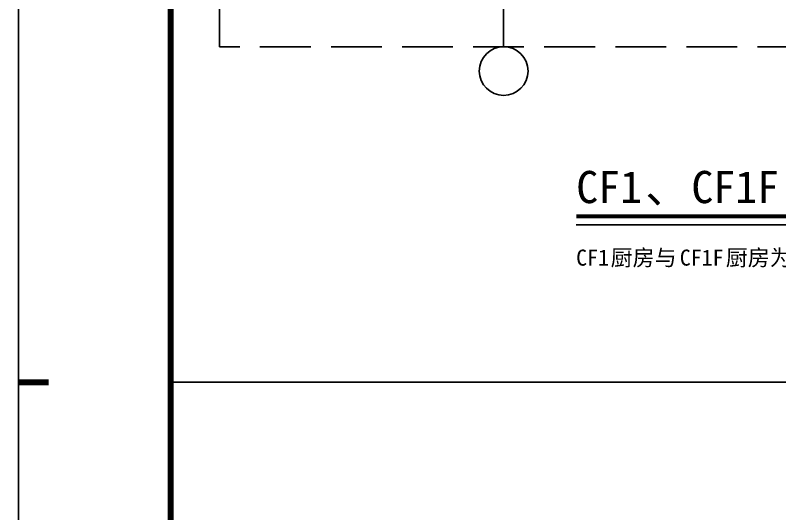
# Model space of a CAD drawing. Header units: millimetres. Extents: x -15 to 66915, y -15 to 18798.
# Drawn here: x -15 to 3749, y 8263 to 10717 of the extents above; entities that cross this region are included whole.
import ezdxf
from ezdxf.enums import TextEntityAlignment as Align
from ezdxf.xclip import XClip

# ---------------------------------------------------------------- set-up
doc = ezdxf.new("R2010")
doc.units = ezdxf.units.MM
doc.header["$LTSCALE"] = 1000
doc.header["$XCLIPFRAME"] = 2
doc.linetypes.add('110-家具-标$0$__DASH', pattern=[0.35, 0.25, -0.1])
doc.linetypes.add('DASH', pattern=[0.35, 0.25, -0.1])
doc.layers.get('Defpoints').update_dxf_attribs({"color": 4, "linetype": 'DASH'})
for name, color, linetype in [('1#2#楼$0$A-ANNO-AXIS', 3, 'Continuous'), ('A-ANNO-TEXT', 3, 'Continuous'), ('A1-无手签$0$A-ANNO-TTLB', 7, 'Continuous'), ('AXIS_TEXT', 7, 'Continuous'), ('DIM_SYMB', 3, 'Continuous')]:
    doc.layers.add(name, color=color, linetype=linetype)
doc.styles.add('COMPLEX', font='COMPLEX')
doc.styles.get("Standard").update_dxf_attribs({"font": ''})
doc.styles.get('Standard').set_extended_font_data('SimSun')

# ---------------------------------------------------------------- blocks, each defined once
blk = doc.blocks.new('110-家具-标', base_point=(27950, 37750.5))
at = {"color": 8, "linetype": '110-家具-标$0$__DASH'}
blk.add_lwpolyline([(34200, 41550.5), (31400, 41550.5), (31400, 45350.5), (34200, 45350.5)], close=True, dxfattribs=at)
at = {"layer": 'Defpoints'}
blk.add_lwpolyline([(34200, 41550.5), (31400, 41550.5), (31400, 45350.5), (34200, 45350.5)], close=True, dxfattribs=at)
blk = doc.blocks.new('1#2#楼$0$bgtb')
at = {"xscale": -1}
blk.add_blockref('110-家具-标', (6350, -9900), dxfattribs=at)
blk = doc.blocks.new('1#2#楼$0$HTGYBHG')
for points in [[(0, 17820), (25230, 17820), (25230, 0), (0, 0)], [(750, 300), (22980, 300), (22980, 17520), (750, 17520)]]:
    blk.add_lwpolyline(points, close=True)
blk = doc.blocks.new('_AXISO')
blk.add_circle((0, 0), 0.5)
at = {"layer": 'AXIS_TEXT', "style": 'COMPLEX', "width": 1.041667}
blk.add_attdef('A', text='', height=0.56, dxfattribs=at).set_placement((-0.25, -0.28), (0.25, -0.28), align=Align.FIT)
blk = doc.blocks.new('1#2#楼')
at = {"layer": 'Defpoints'}
blk.add_lwpolyline([(990, 15712.4), (6690, 15712.4), (6690, 10562.7), (990, 10562.7)], close=True, dxfattribs=at)
at = {"layer": '1#2#楼$0$A-ANNO-AXIS', "xscale": 240, "yscale": 240, "zscale": 240}
blk.add_blockref('_AXISO', (2390, 10442.7), dxfattribs=at)
ref = blk.add_blockref('1#2#楼$0$bgtb', (2390, 14062.7))
XClip(ref).set_block_clipping_path([(-499.9999374903, -2600), (3399.9998617432, 749.7131126392)])
at = {"layer": '1#2#楼$0$A-ANNO-AXIS'}
blk.add_line((2390, 11462.7), (2390, 10562.7), dxfattribs=at)
at = {"layer": 'Defpoints'}
blk.add_blockref('1#2#楼$0$HTGYBHG', (0, 0), dxfattribs=at)
blk = doc.blocks.new('3#~5#楼')
at = {"layer": 'Defpoints'}
for points in [[(0, 17820), (25230, 17820), (25230, 0), (0, 0)], [(750, 300), (22980, 300), (22980, 17520), (750, 17520)]]:
    blk.add_lwpolyline(points, close=True, dxfattribs=at)
blk = doc.blocks.new('厨卫大样-无障碍')
at = {"layer": 'Defpoints'}
for points in [[(0, 0), (25230, 0), (25230, 17820), (0, 17820)], [(750, 300), (22980, 300), (22980, 17520), (750, 17520)]]:
    blk.add_lwpolyline(points, close=True, dxfattribs=at)
blk.add_lwpolyline([(750, 8910), (22980, 8910)], dxfattribs=at)

msp = doc.modelspace()

# ---------------------------------------------------------------- block references
msp.add_blockref('1#2#楼', (0, 0))

# ---------------------------------------------------------------- next in the draw order: block references
msp.add_blockref('3#~5#楼', (0, 0))

# ---------------------------------------------------------------- next in the draw order: block references
msp.add_blockref('厨卫大样-无障碍', (0, 0))

# ---------------------------------------------------------------- next in the draw order: linework, layer by layer
msp.add_lwpolyline([(750, 8910), (22980, 8910)])
at = {"layer": 'A1-无手签$0$A-ANNO-TTLB'}
msp.add_lwpolyline([(0, 0), (0, 17820), (25230, 17820), (25230, 0)], close=True, dxfattribs=at)
at = {"layer": 'A1-无手签$0$A-ANNO-TTLB', "const_width": 30}
msp.add_lwpolyline([(750, 300), (24930, 300), (24930, 17520), (750, 17520)], close=True, dxfattribs=at)
msp.add_lwpolyline([(150, 8910), (0, 8910)], dxfattribs=at)
at = {"layer": 'DIM_SYMB', "const_width": 21}
msp.add_lwpolyline([(2747.4, 9727.3), (5217.5, 9727.3)], dxfattribs=at)
at = {"layer": 'DIM_SYMB'}
msp.add_lwpolyline([(2747.4, 9685.3), (5217.5, 9685.3)], dxfattribs=at)

# ---------------------------------------------------------------- next in the draw order: texts
at = {"layer": 'A-ANNO-TEXT', "color": 7}
for s, height, p in [('CF1', 158.61, (2747.4, 9792.3)), ('CF1F', 158.61, (3314.5, 9792.3)), ('、', 158.6, (3087.6, 9792.3))]:
    msp.add_text(s, height=height, dxfattribs=at).set_placement(p)
at = {"layer": 'A-ANNO-TEXT'}
for s, p in [('CF1', (2746.8, 9484.3)), ('厨房与', (2917, 9484.3)), ('CF1F', (3257.2, 9484.3)), ('厨房为镜像关系', (3484, 9484.3))]:
    msp.add_text(s, height=79.3, dxfattribs=at).set_placement(p)

doc.saveas('drawing.dxf')
